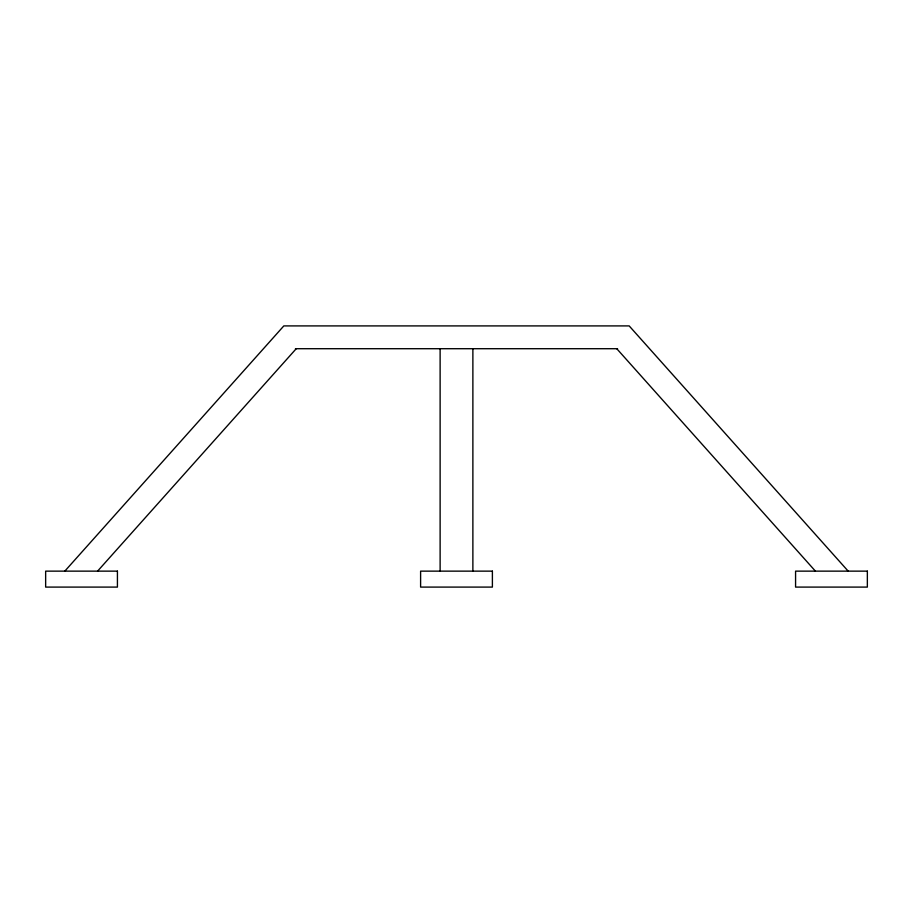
<?xml version="1.0" encoding="UTF-8"?>
<svg xmlns="http://www.w3.org/2000/svg" width="913" height="913" viewBox="0 0 913 913"><rect width="100%" height="100%" fill="white"/><g stroke="black" fill="none" stroke-linecap="round" stroke-linejoin="round"><path stroke-width="1.37" d="M64.812 571.139L283.829 325.907L629.171 325.907L848.188 571.139M97.577 571.139L296.223 348.709M295.447 348.709L617.553 348.709M616.777 348.709L815.423 571.139M472.877 348.709L472.877 571.139M440.123 348.709L440.123 571.139M117.423 571.139L45.65 571.139L45.65 587.093L117.423 587.093L117.423 571.139M492.392 571.139L420.608 571.139L420.608 587.093L492.392 587.093L492.392 571.139M867.35 571.139L795.577 571.139L795.577 587.093L867.35 587.093L867.35 571.139"/></g></svg>
